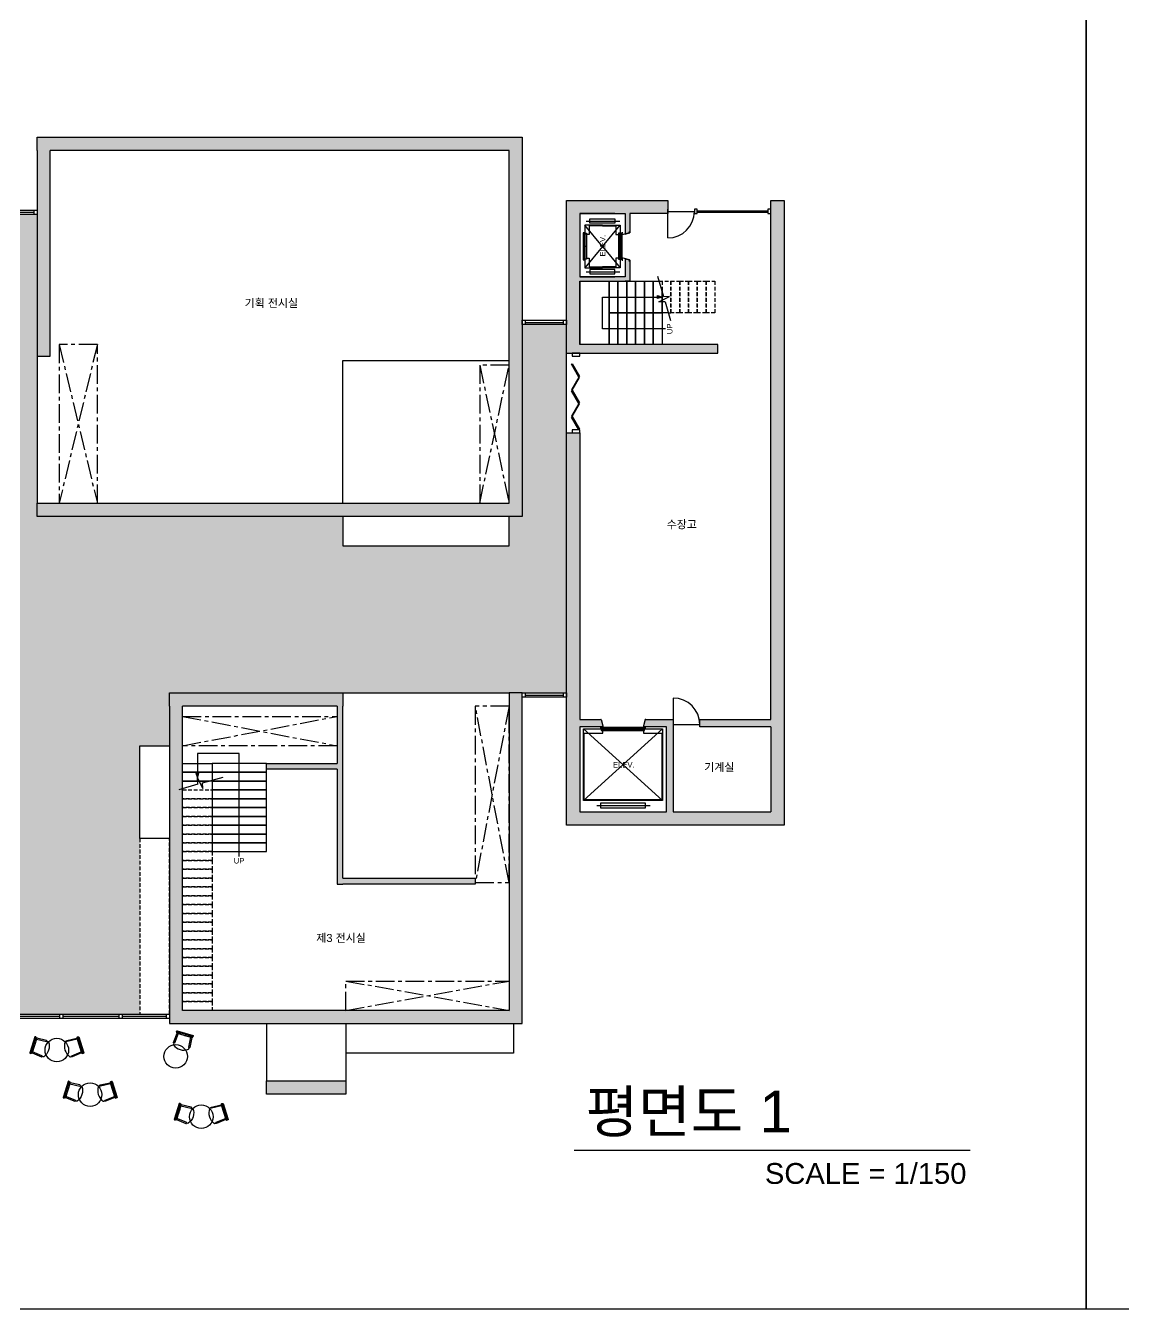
# Model space of a CAD drawing. Header units: millimetres. Extents: x 0 to 336000, y 0 to 193050.
# Drawn here: x 26938 to 64260, y 0 to 43659 of the extents above; entities that cross this region are included whole.
import ezdxf

# ---------------------------------------------------------------- set-up
doc = ezdxf.new("R2010")
doc.units = ezdxf.units.MM
doc.header["$LTSCALE"] = 20
doc.linetypes.add('CENTER', pattern=[50.8, 31.75, -6.35, 6.35, -6.35])
doc.linetypes.add('HIDDEN', pattern=[9.525, 6.35, -3.175])
for name, color, linetype in [('CO-MECH', 1, 'Continuous'), ('FUR', 6, 'Continuous'), ('가구', 6, 'Continuous'), ('개구부 표시', 1, 'CENTER'), ('계단', 3, 'Continuous'), ('단면', 2, 'Continuous'), ('바닥 해치', 5, 'Continuous'), ('유리', 7, 'Continuous'), ('입면', 7, 'Continuous'), ('점선', 6, 'HIDDEN'), ('창호', 4, 'Continuous')]:
    doc.layers.add(name, color=color, linetype=linetype)
doc.styles.get("Standard").update_dxf_attribs({"font": 'arial.ttf'})

# ---------------------------------------------------------------- blocks, each defined once
blk = doc.blocks.new('765757')
at = {"layer": 'FUR'}
for p, q in [((260158, 166336), (260121, 166348)), ((260139, 166342), (260160, 166407)), ((261560, 166342), (261540, 166407)), ((261542, 166336), (261579, 166348)), ((260004, 165916), (259984, 165850)), ((260023, 165910), (259986, 165922)), ((261676, 165910), (261713, 165922)), ((261695, 165916), (261715, 165850))]:
    blk.add_line(p, q, dxfattribs=at)
for points in [[(260138, 166404, 0.414214), (260132, 166416), (260113, 166422, 0.414214), (260101, 166416), (259931, 165877, 0.414214), (259937, 165865), (259956, 165859, 0.414214), (259968, 165866)], [(259997, 165927, -0.041912), (260126, 166337, -0.389884), (260138, 166342), (260140, 166342, -0.389884), (260146, 166330, -0.041912), (260017, 165921, -0.389884), (260005, 165916), (260004, 165916, -0.389884)], [(261702, 165927, 0.041912), (261573, 166337, 0.389884), (261561, 166342), (261559, 166342, 0.389884), (261553, 166330, 0.041912), (261682, 165921, 0.389884), (261694, 165916), (261696, 165916, 0.389884)], [(261561, 166404, -0.414214), (261567, 166416), (261586, 166422, -0.414214), (261598, 166416), (261768, 165877, -0.414214), (261762, 165865), (261743, 165859, -0.414214), (261731, 165866)]]:
    blk.add_lwpolyline(points, format="xyb", close=True, dxfattribs=at)
for points in [[(260138, 166411), (260160, 166407), (260170, 166374), (260011, 165872), (259984, 165850), (259963, 165860)], [(261562, 166411), (261540, 166407), (261530, 166374), (261688, 165872), (261715, 165850), (261736, 165860)]]:
    blk.add_lwpolyline(points, dxfattribs=at)
for points in [[(260158, 166336), (260497, 166260, 0.862339), (260503, 166299), (260170, 166374)], [(261542, 166336), (261202, 166260, -0.862339), (261196, 166299), (261530, 166374)], [(260011, 165872), (260327, 165742, 1), (260339, 165779), (260023, 165910)], [(260516, 166274), (260553, 166262, -0.254936), (260565, 166250, -0.34595), (260406, 165746, -0.241339), (260389, 165743), (260352, 165755)], [(261183, 166274), (261147, 166262, 0.254936), (261134, 166250, 0.34595), (261293, 165746, 0.241339), (261311, 165743), (261347, 165755)], [(261688, 165872), (261372, 165742, -1), (261360, 165779), (261676, 165910)]]:
    blk.add_lwpolyline(points, format="xyb", dxfattribs=at)
blk.add_circle((260850, 165970), 400, dxfattribs=at)

msp = doc.modelspace()

# ---------------------------------------------------------------- hatches: boundary and pattern name
h = msp.add_hatch(color=256)
h.dxf.hatch_style = 1
h.paths.add_polyline_path([(48425, 34378), (48425, 34478), (48575, 34428)])
h = msp.add_hatch(color=256)
h.dxf.hatch_style = 1
h.paths.add_polyline_path([(32825, 18230), (32725, 18230), (32775, 18080)])
at = {"layer": '단면'}
h = msp.add_hatch(color=256, dxfattribs=at)
h.dxf.hatch_style = 1
h.paths.add_polyline_path([(21758, 33412), (21308, 33412), (16175, 33412), (16175, 37862), (15725, 37862), (15725, 21763), (15725, 21313), (21758, 21313), (21758, 21763), (16175, 21763), (16175, 26812), (17491, 26812), (17491, 27112), (16175, 27112), (16175, 33112), (18591, 33112), (18591, 27112), (18391, 27112), (18391, 26812), (19091, 26812), (19091, 27112), (18891, 27112), (18891, 33112), (21308, 33112), (21308, 27112), (19991, 27112), (19991, 26812), (21308, 26812), (21308, 26763), (21758, 26763)])
h.paths.add_polyline_path([(27775, 39416), (43375, 39416), (43375, 27416), (27325, 27416), (27325, 26966), (43375, 26966), (43825, 26966), (43825, 39866), (43375, 39866), (27325, 39866), (27325, 39416), (27325, 32416), (27775, 32416)])
h.paths.add_polyline_path([(21758, 37862), (21308, 37862), (20175, 37862), (20175, 37412), (21308, 37412), (21308, 37237), (21758, 37237)], flags=17)
h.paths.add_polyline_path([(26275, 10366), (25825, 10366), (23925, 10366), (23925, 9916), (23925, 9659), (23999, 9659), (23997, 9659), (23996, 9656), (23996, 9644), (23996, 9642), (23998, 9641), (24075, 9620), (24075, 9916), (25825, 9916), (25825, 8716), (24075, 8716), (24075, 9012), (23998, 8991), (23996, 8990), (23996, 8988), (23996, 8976), (23997, 8973), (23999, 8973), (23925, 8973), (23925, 8716), (23925, 8566), (25825, 8566), (26275, 8566)])
h.paths.add_polyline_path([(17675, 9916), (20475, 9916), (20475, 10366), (17225, 10366), (17225, 9916), (17225, 4966), (17225, 4516), (26275, 4516), (26275, 4966), (17675, 4966)])
h.paths.add_polyline_path([(37825, 7766), (35125, 7766), (35125, 7316), (37825, 7316)])
h.paths.add_polyline_path([(43825, 10166), (43825, 20966), (43375, 20966), (43375, 10166), (32275, 10166), (32275, 20516), (37525, 20516), (37525, 18566), (35125, 18566), (35125, 18366), (37525, 18366), (37525, 14466), (37725, 14466), (42225, 14466), (42225, 14666), (37725, 14666), (37725, 20516), (37725, 20966), (31825, 20966), (31825, 20516), (31825, 10166), (31825, 9716), (43825, 9716)])
h.paths.add_polyline_path([(52725, 16916), (52725, 37716), (52275, 37716), (52275, 20066), (49858, 20066), (49858, 19816), (52275, 19816), (52275, 16916), (48958, 16916), (48958, 20066), (48004, 20066, 0.338213), (47999, 20062), (47940, 19847), (47940, 19845), (47940, 19821, 0.414214), (47945, 19816), (48725, 19816), (48725, 16916), (45775, 16916), (45775, 19816), (46555, 19816, 0.414214), (46560, 19821), (46560, 19845), (46560, 19847), (46501, 20062, 0.338213), (46496, 20066), (45775, 20066), (45775, 29816), (45325, 29816), (45325, 16916), (45325, 16466), (52725, 16466)])
h.paths.add_polyline_path([(45775, 34966), (47325, 34966), (47475, 34966), (47475, 35689), (47474, 35692), (47471, 35694), (47325, 35734), (47325, 35116), (45775, 35116), (45775, 37266), (47325, 37266), (47325, 36572), (47471, 36612), (47474, 36614), (47475, 36617), (47475, 37266), (48775, 37266), (48775, 37716), (45325, 37716), (45325, 37266), (45325, 32516), (50476, 32516), (50476, 32816), (45775, 32816)], flags=17)
at = {"layer": '바닥 해치'}
h = msp.add_hatch(dxfattribs=at)
h.set_pattern_fill('AR-B816', color=256)
h.paths.add_polyline_path([(45325, 33491), (45225, 33491), (43825, 33491), (43825, 26966), (43375, 26966), (43375, 25966), (37725, 25966), (37725, 26966), (27325, 26966), (27325, 27416), (27325, 32416), (27325, 37237), (21758, 37237), (21308, 37237), (21308, 37412), (20175, 37412), (20075, 37412), (19575, 37412), (19575, 37487), (18675, 37487), (18675, 37412), (18575, 37412), (18575, 37487), (17675, 37487), (17675, 37412), (17575, 37412), (17575, 37487), (16675, 37487), (16675, 37412), (16575, 37412), (16175, 37412), (16175, 33412), (21308, 33412), (21758, 33412), (21758, 26763), (21308, 26763), (21308, 26812), (19991, 26812), (19091, 26812), (18391, 26812), (17491, 26812), (16875, 26812), (16875, 26512), (16875, 26212), (16875, 25912), (16875, 25612), (16875, 25312), (16875, 25012), (16875, 24712), (16875, 24412), (16875, 24112), (16875, 23812), (16875, 23512), (16875, 23212), (16875, 23044), (16875, 22912), (16875, 22612), (16875, 22463), (17175, 22463), (17475, 22463), (17775, 22463), (18075, 22463), (18375, 22463), (18675, 22463), (18975, 22463), (19275, 22463), (19575, 22463), (19875, 22463), (20175, 22463), (20175, 21763), (21758, 21763), (21758, 21313), (16200, 21313), (16200, 14366), (16350, 14366), (16350, 14291), (17638, 14291), (17638, 14366), (17738, 14366), (17738, 14291), (19026, 14291), (19026, 14366), (19176, 14366), (19176, 14216), (19026, 14216), (19026, 14291), (17738, 14291), (17738, 14216), (17638, 14216), (17638, 14291), (16350, 14291), (16350, 14216), (16200, 14216), (16200, 10516), (16350, 10516), (16350, 10441), (17638, 10441), (17638, 10516), (17738, 10516), (17738, 10441), (19026, 10441), (19026, 10516), (19176, 10516), (19176, 10366), (20475, 10366), (20475, 10066), (20575, 10066), (21075, 10066), (21075, 10891, -0.389983), (21972, 10066), (22075, 10066), (22428, 10066, -0.389983), (23325, 10891), (23325, 10066), (23425, 10066), (23925, 10066), (23925, 10366), (25825, 10366), (26275, 10366), (26275, 10041), (30825, 10041), (30825, 16016), (30825, 19166), (31825, 19166), (31825, 20516), (31825, 20966), (37725, 20966), (43375, 20966), (43825, 20966), (43925, 20966), (45325, 20966)])
h.paths.add_polyline_path([(19176, 14018), (19176, 13918), (19176, 13888), (18956, 13828), (18911, 13828), (18911, 12828), (18956, 12828), (19176, 12768), (19176, 12743), (19176, 12638), (19176, 12441), (19176, 12291), (19176, 12094), (19176, 11994), (19176, 11964), (18956, 11904), (18911, 11904), (18911, 10904), (18956, 10904), (19176, 10844), (19176, 10819), (19176, 10714), (19026, 10714), (19026, 10814), (19171, 10814, 0.472121), (19171, 10835, 0.875009), (19173, 10845), (18957, 10903, 2.120204), (18936, 10899, 1), (18926, 10899), (18926, 10844), (18858, 10844), (18858, 10609), (16961, 10609), (16961, 12199), (18858, 12199), (18858, 11964), (18926, 11964), (18926, 11909, 0.411008), (18951, 11909, 0.49453), (18957, 11904), (19173, 11962, 2.1046), (19171, 11984, 1), (19171, 11994), (19146, 11994), (19026, 11994), (19026, 12094), (19026, 12291), (16350, 12291), (16350, 12441), (19026, 12441), (19026, 12638), (19026, 12738), (19171, 12738, 0.472121), (19171, 12760, 0.875009), (19173, 12770), (18957, 12828, 2.120204), (18936, 12823, 1), (18926, 12823), (18926, 12768), (18858, 12768), (18858, 12533), (16961, 12533), (16961, 14123), (18858, 14123), (18858, 13888), (18926, 13888), (18926, 13833, 0.411008), (18951, 13833, 0.49453), (18957, 13829), (19173, 13887, 2.1046), (19171, 13908, 1), (19171, 13918), (19146, 13918), (19026, 13918), (19026, 14018)], flags=16)
h.paths.add_polyline_path([(18796, 12788), (18796, 12828), (18786, 12828), (18786, 12818)], flags=0)
h.paths.add_polyline_path([(17738, 12291), (17638, 12291), (17638, 12441), (17738, 12441)], flags=16)
h.paths.add_polyline_path([(18796, 10864), (18796, 10904), (18786, 10904), (18786, 10894)], flags=0)
h.paths.add_polyline_path([(16871, 13853), (16871, 12803), (16721, 12803), (16721, 13853)], flags=16)
h.paths.add_polyline_path([(16871, 11929), (16871, 10879), (16721, 10879), (16721, 11929)], flags=16)
h.paths.add_polyline_path([(18056, 12937), (18056, 13768), (17776, 13768), (17776, 12937)], flags=8)
h.paths.add_polyline_path([(18056, 11012), (18056, 11843), (17776, 11843), (17776, 11012)], flags=8)
h.paths.add_polyline_path([(20579, 21878), (20579, 22335), (20294, 22335), (20294, 21878)], flags=24)

# ---------------------------------------------------------------- linework, layer by layer
for p, q in [((48631, 34433), (48432, 35129)), ((46550, 33353), (46550, 34428)), ((46550, 34428), (48425, 34428)), ((48469, 34261), (48824, 34444)), ((48678, 34268), (48469, 34261)), ((48824, 34444), (48631, 34433)), ((48678, 34268), (48861, 33628)), ((48691, 33353), (46550, 33353)), ((34200, 18905), (32775, 18905)), ((32775, 18905), (32775, 18230)), ((34200, 15402), (34200, 18905)), ((32787, 17856), (32780, 18065)), ((32780, 18065), (32963, 17710)), ((32953, 17903), (33649, 18102)), ((32963, 17710), (32953, 17903)), ((32787, 17856), (32148, 17673))]:
    msp.add_line(p, q)
for points in [[(0, 0), (0, 44550), (63000, 44550), (63000, 0), (0, 0)], [(63000, 0), (63000, 44550), (126000, 44550), (126000, 0), (63000, 0)], [(48425, 34478), (48575, 34428), (48425, 34378)], [(32725, 18230), (32775, 18080), (32825, 18230)]]:
    msp.add_lwpolyline(points, close=True)
at = {"layer": 'CO-MECH'}
for p, q in [((46551, 36153), (45945, 36878)), ((46551, 36878), (45945, 36878)), ((45945, 36878), (45945, 36553)), ((46001, 37014), (47136, 37014)), ((46551, 36853), (46102, 36853)), ((46102, 36853), (46102, 36553)), ((46126, 37089), (46976, 37089)), ((46126, 36939), (46126, 37089)), ((46976, 36939), (46126, 36939)), ((46551, 36878), (47157, 36878)), ((46551, 36153), (47157, 36878)), ((46551, 36853), (47000, 36853)), ((46976, 37089), (46976, 36939)), ((47000, 36853), (47000, 36553)), ((47157, 36878), (47157, 36553)), ((45892, 36613), (45892, 35693)), ((45932, 36613), (45892, 36613)), ((45932, 35693), (45932, 36613)), ((45945, 36553), (45957, 36553)), ((45957, 36563), (45957, 36553)), ((45957, 36553), (45957, 36563)), ((45967, 35713), (45967, 36603)), ((45967, 36603), (46007, 36603)), ((46007, 36603), (46007, 35713)), ((46017, 36553), (46017, 36563)), ((46102, 36553), (46017, 36553)), ((47000, 36553), (47085, 36553)), ((47085, 36553), (47085, 36563)), ((47095, 36603), (47095, 35713)), ((47135, 36603), (47095, 36603)), ((47135, 35713), (47135, 36603)), ((47145, 36563), (47145, 36553)), ((47145, 36553), (47145, 36563)), ((47157, 36553), (47145, 36553)), ((47170, 35693), (47170, 36613)), ((47170, 36613), (47210, 36613)), ((47210, 36613), (47210, 35693)), ((47225, 36558), (47225, 36618)), ((47230, 36623), (47245, 36623)), ((47254, 36553), (47230, 36553)), ((47471, 36612), (47256, 36553)), ((47445, 36643), (47470, 36643)), ((47475, 36638), (47475, 36617)), ((45932, 36153), (45892, 36153)), ((46551, 36153), (45945, 35428)), ((46007, 36153), (45967, 36153)), ((46551, 36153), (47157, 35428)), ((47095, 36153), (47135, 36153)), ((47170, 36153), (47210, 36153)), ((45892, 35693), (45932, 35693)), ((45945, 35753), (45945, 35428)), ((45957, 35753), (45945, 35753)), ((45945, 35428), (46551, 35428)), ((45957, 35743), (45957, 35753)), ((46007, 35713), (45967, 35713)), ((46017, 35743), (46017, 35753)), ((46017, 35753), (46102, 35753)), ((46102, 35753), (46102, 35453)), ((46102, 35453), (46551, 35453)), ((46976, 35367), (46126, 35367)), ((46126, 35367), (46126, 35217)), ((47000, 35453), (46551, 35453)), ((47157, 35428), (46551, 35428)), ((46976, 35217), (46976, 35367)), ((47000, 35753), (47000, 35453)), ((47085, 35753), (47000, 35753)), ((47085, 35743), (47085, 35753)), ((47095, 35713), (47135, 35713)), ((47145, 35753), (47157, 35753)), ((47145, 35743), (47145, 35753)), ((47157, 35753), (47157, 35428)), ((47210, 35693), (47170, 35693)), ((47225, 35748), (47225, 35688)), ((47254, 35753), (47230, 35753)), ((47230, 35683), (47245, 35683)), ((47471, 35694), (47256, 35753)), ((47445, 35663), (47470, 35663)), ((47475, 35668), (47475, 35689)), ((46001, 35292), (47136, 35292)), ((46126, 35217), (46976, 35217)), ((45905, 17301), (45905, 19748)), ((48595, 17301), (45905, 19748)), ((45905, 19748), (46560, 19748)), ((45905, 17301), (48595, 19748)), ((46470, 20036), (46470, 20061)), ((46475, 20066), (46496, 20066)), ((46490, 19821), (46490, 19836)), ((46555, 19816), (46495, 19816)), ((46500, 19801), (48000, 19801)), ((46500, 19761), (46500, 19801)), ((48000, 19761), (46500, 19761)), ((46501, 20062), (46560, 19847)), ((47980, 19726), (46510, 19726)), ((46510, 19726), (46510, 19686)), ((46510, 19686), (47980, 19686)), ((46550, 19736), (46560, 19736)), ((46560, 19736), (46550, 19736)), ((46560, 19676), (46550, 19676)), ((46560, 19845), (46560, 19821)), ((46560, 19748), (46560, 19736)), ((46560, 19591), (46560, 19676)), ((47250, 19761), (47250, 19801)), ((47250, 19686), (47250, 19726)), ((47999, 20062), (47940, 19847)), ((47940, 19845), (47940, 19821)), ((47940, 19748), (48595, 19748)), ((47940, 19736), (47940, 19748)), ((47950, 19736), (47940, 19736)), ((47940, 19676), (47940, 19591)), ((47950, 19676), (47940, 19676)), ((47945, 19816), (48005, 19816)), ((47980, 19686), (47980, 19726)), ((48000, 19801), (48000, 19761)), ((48025, 20066), (48004, 20066)), ((48010, 19821), (48010, 19836)), ((48030, 20036), (48030, 20061)), ((48595, 19748), (48595, 17301)), ((45930, 17326), (45930, 19591)), ((45930, 19591), (46560, 19591)), ((47940, 19591), (48570, 19591)), ((48570, 19591), (48570, 17326)), ((48595, 17301), (45905, 17301)), ((48570, 17326), (45930, 17326)), ((46360, 17136), (48175, 17136)), ((48015, 17211), (46485, 17211)), ((46485, 17211), (46485, 17061)), ((46485, 17061), (48015, 17061)), ((48015, 17061), (48015, 17211))]:
    msp.add_line(p, q, dxfattribs=at)
for centre, start, end in [((47230, 36618), 90, 180), ((47230, 36558), 180, 270), ((47254, 36558), 270, 285.2551), ((47470, 36638), 0, 90), ((47470, 36617), 285.2551, 0), ((47230, 35748), 90, 180), ((47230, 35688), 180, 270), ((47254, 35748), 74.7449, 90), ((47470, 35668), 270, 0), ((47470, 35689), 0, 74.7449), ((46475, 20061), 90, 180), ((46495, 19821), 180, 270), ((46496, 20061), 15.2551, 90), ((46555, 19821), 270, 0), ((46555, 19845), 0, 15.2551), ((47945, 19845), 164.7449, 180), ((47945, 19821), 180, 270), ((48004, 20061), 90, 164.7449), ((48005, 19821), 270, 0), ((48025, 20061), 0, 90)]:
    msp.add_arc(centre, 5, start, end, dxfattribs=at)
at = {"layer": 'FUR'}
for p, q in [((32128, 9399), (32062, 9419)), ((32122, 9381), (32133, 9418)), ((32551, 9254), (32562, 9291)), ((32556, 9273), (32622, 9253))]:
    msp.add_line(p, q, dxfattribs=at)
for points in [[(32122, 9381), (31995, 9057, -0.862339), (31960, 9073), (32085, 9392)], [(32589, 9243), (32520, 8908, -1), (32482, 8919), (32551, 9254)], [(31973, 9049), (31962, 9012, 0.254936), (31966, 8994, 0.34595), (32472, 8845, 0.241339), (32485, 8857), (32495, 8894)]]:
    msp.add_lwpolyline(points, format="xyb", dxfattribs=at)
msp.add_lwpolyline([(32071, 9439), (32062, 9419), (32085, 9392), (32589, 9243), (32622, 9253), (32626, 9275)], dxfattribs=at)
for points in [[(32077, 9435, -0.414214), (32070, 9447), (32076, 9465, -0.414214), (32088, 9472), (32629, 9312, -0.414214), (32636, 9300), (32630, 9281, -0.414214), (32618, 9274)], [(32551, 9285, 0.041912), (32139, 9407, 0.389884), (32128, 9400), (32128, 9399, 0.389884), (32133, 9387, 0.041912), (32545, 9265, 0.389884), (32556, 9272), (32557, 9273, 0.389884)]]:
    msp.add_lwpolyline(points, format="xyb", close=True, dxfattribs=at)
msp.add_circle((32038, 8603), 400, dxfattribs=at)
at = {"layer": '개구부 표시'}
for p, q in [((29375, 32816), (28075, 27416)), ((28075, 32816), (29375, 27416)), ((42375, 32116), (43375, 27416)), ((42375, 27416), (43375, 32116)), ((32275, 20166), (37525, 19166)), ((32275, 19166), (37525, 20166)), ((43375, 14516), (42225, 20516)), ((43375, 20516), (42225, 14516)), ((37825, 11166), (43375, 10166)), ((37825, 10166), (43375, 11166))]:
    msp.add_line(p, q, dxfattribs=at)
for points in [[(28075, 27416), (29375, 27416), (29375, 32816), (28075, 32816)], [(42375, 27416), (43375, 27416), (43375, 32116), (42375, 32116)], [(32275, 20166), (37525, 20166), (37525, 19166), (32275, 19166)], [(42225, 14516), (43375, 14516), (43375, 20516), (42225, 20516)], [(37825, 11166), (43375, 11166), (43375, 10166), (37825, 10166)]]:
    msp.add_lwpolyline(points, close=True, dxfattribs=at)
at = {"layer": '계단'}
for p, q in [((48575, 34316), (48575, 34629)), ((48575, 33891), (48575, 34265)), ((48786, 33891), (48575, 33891)), ((32275, 17966), (33172, 17966)), ((32275, 17709), (32275, 17966))]:
    msp.add_line(p, q, dxfattribs=at)
for points in [[(45775, 34966), (46775, 34966), (46775, 32816), (45775, 32816)], [(46775, 34966), (47075, 34966), (47075, 33891), (46775, 33891)], [(47075, 34966), (47375, 34966), (47375, 33891), (47075, 33891)], [(47375, 34966), (47675, 34966), (47675, 33891), (47375, 33891)], [(47675, 34966), (47975, 34966), (47975, 33891), (47675, 33891)], [(47975, 34966), (48275, 34966), (48275, 33891), (47975, 33891)], [(46775, 33891), (47075, 33891), (47075, 32816), (46775, 32816)], [(47075, 33891), (47375, 33891), (47375, 32816), (47075, 32816)], [(47375, 33891), (47675, 33891), (47675, 32816), (47375, 32816)], [(47675, 33891), (47975, 33891), (47975, 32816), (47675, 32816)], [(47975, 33891), (48275, 33891), (48275, 32816), (47975, 32816)], [(48275, 33891), (48575, 33891), (48575, 32816), (48275, 32816)], [(32275, 18566), (33275, 18566), (33275, 18266), (32275, 18266)], [(33275, 18266), (35125, 18266), (35125, 18566), (33275, 18566)], [(33275, 17966), (35125, 17966), (35125, 18266), (33275, 18266)], [(33275, 17666), (35125, 17666), (35125, 17966), (33275, 17966)], [(33275, 17366), (35125, 17366), (35125, 17666), (33275, 17666)], [(33275, 17066), (35125, 17066), (35125, 17366), (33275, 17366)], [(33275, 16766), (35125, 16766), (35125, 17066), (33275, 17066)], [(33275, 16466), (35125, 16466), (35125, 16766), (33275, 16766)], [(33275, 16166), (35125, 16166), (35125, 16466), (33275, 16466)], [(33275, 15866), (35125, 15866), (35125, 16166), (33275, 16166)], [(33275, 15566), (35125, 15566), (35125, 15866), (33275, 15866)]]:
    msp.add_lwpolyline(points, close=True, dxfattribs=at)
for points in [[(48575, 34265), (48575, 33891), (48275, 33891), (48275, 34966), (48478, 34966)], [(48575, 34629), (48575, 34316)], [(33172, 17966), (32275, 17966), (32275, 18266), (33275, 18266), (33275, 17966)]]:
    msp.add_lwpolyline(points, dxfattribs=at)
at = {"layer": '단면'}
for p, q in [((47325, 36572), (47471, 36612)), ((47471, 36612), (47474, 36614)), ((47474, 36614), (47475, 36617)), ((47475, 36617), (47475, 36638)), ((47325, 35734), (47471, 35694)), ((47471, 35694), (47474, 35692)), ((47474, 35692), (47475, 35689)), ((47475, 34966), (47325, 34966)), ((46501, 20062), (46560, 19847)), ((46560, 19845), (46560, 19847)), ((46560, 19845), (46560, 19821)), ((47999, 20062), (47940, 19847)), ((47940, 19845), (47940, 19847)), ((47940, 19845), (47940, 19821)), ((52275, 19816), (49858, 19816)), ((45589, 5408), (59047, 5408))]:
    msp.add_line(p, q, dxfattribs=at)
for points in [[(27325, 39416), (27325, 39866), (43375, 39866)], [(43375, 39866), (43825, 39866), (43825, 26966), (43375, 26966)], [(27325, 39416), (27325, 32416), (27775, 32416), (27775, 39416)], [(43375, 39416), (27775, 39416)], [(43375, 27416), (43375, 39416)], [(45325, 37266), (45325, 37266), (45325, 37716), (48775, 37716), (48775, 37266), (47475, 37266), (47475, 36617)], [(49858, 19816), (49858, 20066), (52275, 20066), (52275, 37716), (52725, 37716), (52725, 16916)], [(45325, 32516), (45325, 37266)], [(46975, 37266), (45775, 37266)], [(45775, 37266), (45775, 35116)], [(45775, 37266), (47325, 37266), (47325, 36572)], [(47325, 35734), (47325, 35116), (45775, 35116)], [(47475, 35689), (47475, 34966)], [(45775, 35116), (46975, 35116)], [(45775, 34966), (45775, 32816)], [(45775, 34966), (47325, 34966)], [(45325, 32516), (50476, 32516), (50476, 32816), (45775, 32816)], [(45325, 16916), (45325, 29816), (45775, 29816), (45775, 20066), (46496, 20066)], [(43375, 26966), (27325, 26966), (27325, 27416), (43375, 27416)], [(31825, 20516), (31825, 20966), (37725, 20966), (37725, 20516)], [(43825, 10166), (43825, 10166), (43825, 20966), (43375, 20966), (43375, 10166)], [(31825, 20516), (31825, 20516), (31825, 10166)], [(32275, 10166), (32275, 10166), (32275, 20516)], [(37525, 20516), (32275, 20516)], [(37525, 20516), (37525, 20516), (37525, 18566)], [(37725, 14666), (37725, 20516)], [(45775, 19816), (45775, 16916)], [(46555, 19816), (45775, 19816)], [(48725, 19816), (47945, 19816)], [(48004, 20066), (48958, 20066)], [(48725, 16916), (48725, 19816)], [(48958, 20066), (48958, 16916), (52275, 16916)], [(52275, 19816), (52275, 16916)], [(37525, 18366), (35125, 18366), (35125, 18566), (37525, 18566)], [(37525, 18366), (37525, 14466), (37725, 14466)], [(52725, 16916), (52725, 16466), (45325, 16466), (45325, 16916)], [(45775, 16916), (48725, 16916)], [(37725, 14666), (42225, 14666), (42225, 14466), (37725, 14466)], [(31825, 10166), (31825, 9716), (43825, 9716), (43825, 10166)], [(43375, 10166), (32275, 10166)]]:
    msp.add_lwpolyline(points, dxfattribs=at)
for points in [[(30825, 19166), (31825, 19166), (31825, 16016), (30825, 16016)], [(35125, 7766), (37825, 7766), (37825, 7316), (35125, 7316)]]:
    msp.add_lwpolyline(points, close=True, dxfattribs=at)
for centre, start, end in [((46496, 20061), 15.2551, 90), ((46555, 19821), 270, 0), ((47945, 19821), 180, 270), ((48004, 20061), 90, 164.7449)]:
    msp.add_arc(centre, 5, start, end, dxfattribs=at)
at = {"layer": '바닥 해치'}
for p, q in [((27325, 32416), (27325, 27416)), ((45325, 29816), (45325, 32516)), ((37725, 20966), (43375, 20966))]:
    msp.add_line(p, q, dxfattribs=at)
at = {"layer": '유리'}
for p, q in [((25383, 37312), (27225, 37312)), ((43925, 33566), (45225, 33566)), ((43925, 20891), (45225, 20891)), ((26375, 9966), (28096, 9966)), ((28196, 9966), (30121, 9966)), ((30221, 9966), (31725, 9966))]:
    msp.add_line(p, q, dxfattribs=at)
at = {"layer": '입면'}
for p, q in [((37725, 27416), (37725, 32266)), ((37725, 32266), (43375, 32266)), ((37725, 26966), (37725, 25966)), ((43375, 25966), (43375, 26966)), ((37725, 25966), (43375, 25966)), ((35125, 9716), (35125, 7766)), ((37825, 9716), (37825, 7766)), ((43525, 9716), (43525, 8716)), ((43525, 8716), (37825, 8716))]:
    msp.add_line(p, q, dxfattribs=at)
at = {"layer": '점선'}
for p, q in [((48478, 34966), (48875, 34966)), ((48575, 34966), (48575, 34629)), ((48875, 34966), (48875, 33891)), ((48575, 34316), (48575, 34265)), ((48786, 33891), (48875, 33891)), ((33275, 17966), (33172, 17966)), ((33275, 17966), (33275, 17666)), ((32275, 17709), (32275, 17666))]:
    msp.add_line(p, q, dxfattribs=at)
for points in [[(48875, 34966), (49175, 34966), (49175, 33891), (48875, 33891)], [(49175, 34966), (49475, 34966), (49475, 33891), (49175, 33891)], [(49475, 34966), (49775, 34966), (49775, 33891), (49475, 33891)], [(49775, 34966), (50075, 34966), (50075, 33891), (49775, 33891)], [(50075, 34966), (50375, 34966), (50375, 33891), (50075, 33891)], [(32275, 17666), (33275, 17666), (33275, 17366), (32275, 17366)], [(32275, 17366), (33275, 17366), (33275, 17066), (32275, 17066)], [(32275, 17066), (33275, 17066), (33275, 16766), (32275, 16766)], [(32275, 16766), (33275, 16766), (33275, 16466), (32275, 16466)], [(32275, 16466), (33275, 16466), (33275, 16166), (32275, 16166)], [(32275, 16166), (33275, 16166), (33275, 15866), (32275, 15866)], [(31825, 16016), (30825, 16016), (30825, 10041), (31825, 10041)], [(32275, 15866), (33275, 15866), (33275, 15566), (32275, 15566)], [(32275, 15566), (33275, 15566), (33275, 15266), (32275, 15266)], [(32275, 15266), (33275, 15266), (33275, 14966), (32275, 14966)], [(32275, 14966), (33275, 14966), (33275, 14666), (32275, 14666)], [(32275, 14666), (33275, 14666), (33275, 14366), (32275, 14366)], [(32275, 14366), (33275, 14366), (33275, 14066), (32275, 14066)], [(32275, 14066), (33275, 14066), (33275, 13766), (32275, 13766)], [(32275, 13766), (33275, 13766), (33275, 13466), (32275, 13466)], [(32275, 13466), (33275, 13466), (33275, 13166), (32275, 13166)], [(32275, 13166), (33275, 13166), (33275, 12866), (32275, 12866)], [(32275, 12866), (33275, 12866), (33275, 12566), (32275, 12566)], [(32275, 12566), (33275, 12566), (33275, 12266), (32275, 12266)], [(32275, 12266), (33275, 12266), (33275, 11966), (32275, 11966)], [(32275, 11966), (33275, 11966), (33275, 11666), (32275, 11666)], [(32275, 11666), (33275, 11666), (33275, 11366), (32275, 11366)], [(32275, 11366), (33275, 11366), (33275, 11066), (32275, 11066)], [(32275, 11066), (33275, 11066), (33275, 10766), (32275, 10766)], [(32275, 10766), (33275, 10766), (33275, 10466), (32275, 10466)], [(32275, 10466), (33275, 10466), (33275, 10166), (32275, 10166)]]:
    msp.add_lwpolyline(points, close=True, dxfattribs=at)
at = {"layer": '창호'}
for p, q in [((48775, 36441), (48775, 37416)), ((48775, 37341), (49675, 37341)), ((49775, 37366), (52175, 37366)), ((49775, 37316), (52175, 37316)), ((50375, 37366), (50375, 37316)), ((50975, 37366), (50975, 37316)), ((51575, 37366), (51575, 37316)), ((48958, 20791), (48958, 19816)), ((48958, 19891), (49858, 19891))]:
    msp.add_line(p, q, dxfattribs=at)
for points in [[(21758, 37387), (27325, 37387), (27325, 37237), (21758, 37237)], [(27225, 37387), (27325, 37387), (27325, 37237), (27225, 37237)], [(49775, 37266), (49775, 37416), (49675, 37416), (49675, 37266)], [(52275, 37266), (52275, 37416), (52175, 37416), (52175, 37266)], [(43825, 33641), (45325, 33641), (45325, 33491), (43825, 33491)], [(43825, 33641), (43925, 33641), (43925, 33491), (43825, 33491)], [(45225, 33641), (45325, 33641), (45325, 33491), (45225, 33491)], [(45775, 32516), (45525, 32516), (45525, 32416), (45775, 32416)], [(45521, 32156), (45771, 31723), (45745, 31708), (45495, 32141)], [(45521, 31260), (45771, 31693), (45745, 31708), (45495, 31275)], [(45521, 31260), (45771, 30827), (45745, 30812), (45495, 31245)], [(45521, 30364), (45771, 30797), (45745, 30812), (45495, 30379)], [(45521, 30364), (45771, 29931), (45745, 29916), (45495, 30349)], [(45775, 29916), (45525, 29916), (45525, 29816), (45775, 29816)], [(43825, 20966), (45325, 20966), (45325, 20816), (43825, 20816)], [(43825, 20966), (43925, 20966), (43925, 20816), (43825, 20816)], [(45225, 20966), (45325, 20966), (45325, 20816), (45225, 20816)], [(26275, 10041), (31825, 10041), (31825, 9891), (26275, 9891)], [(28096, 10041), (28196, 10041), (28196, 9891), (28096, 9891)], [(30121, 10041), (30221, 10041), (30221, 9891), (30121, 9891)], [(31725, 10041), (31825, 10041), (31825, 9891), (31725, 9891)]]:
    msp.add_lwpolyline(points, close=True, dxfattribs=at)
for centre, start, end in [((48775, 37341), 270, 0), ((48958, 19891), 0, 90)]:
    msp.add_arc(centre, 900, start, end, dxfattribs=at)

# ---------------------------------------------------------------- block references
at = {"layer": '가구'}
for p in [(-232853, -157153), (-231720, -158667), (-227941, -159418)]:
    msp.add_blockref('765757', p, dxfattribs=at)

# ---------------------------------------------------------------- texts
for s, height, p in [('기획 전시실', 272.3, (34384, 34086)), ('수장고', 272.3, (48734, 26560)), ('기계실', 272.3, (50009, 18300)), ('UP', 186.5, (34013, 15164)), ('제3 전시실', 272.3, (36819, 12495)), ('평면도 1', 1422.2, (45981, 6016)), ('SCALE = 1/150', 708.77, (52073, 4267))]:
    msp.add_text(s, height=height).set_placement(p)
msp.add_text('UP', height=186.5, rotation=90).set_placement((48929, 33166))
at = {"layer": 'CO-MECH'}
msp.add_text('ELEV.', height=186.5, rotation=90, dxfattribs=at).set_placement((46651, 35808))
msp.add_text('ELEV.', height=186.5, dxfattribs=at).set_placement((46905, 18425))

doc.saveas('drawing.dxf')
